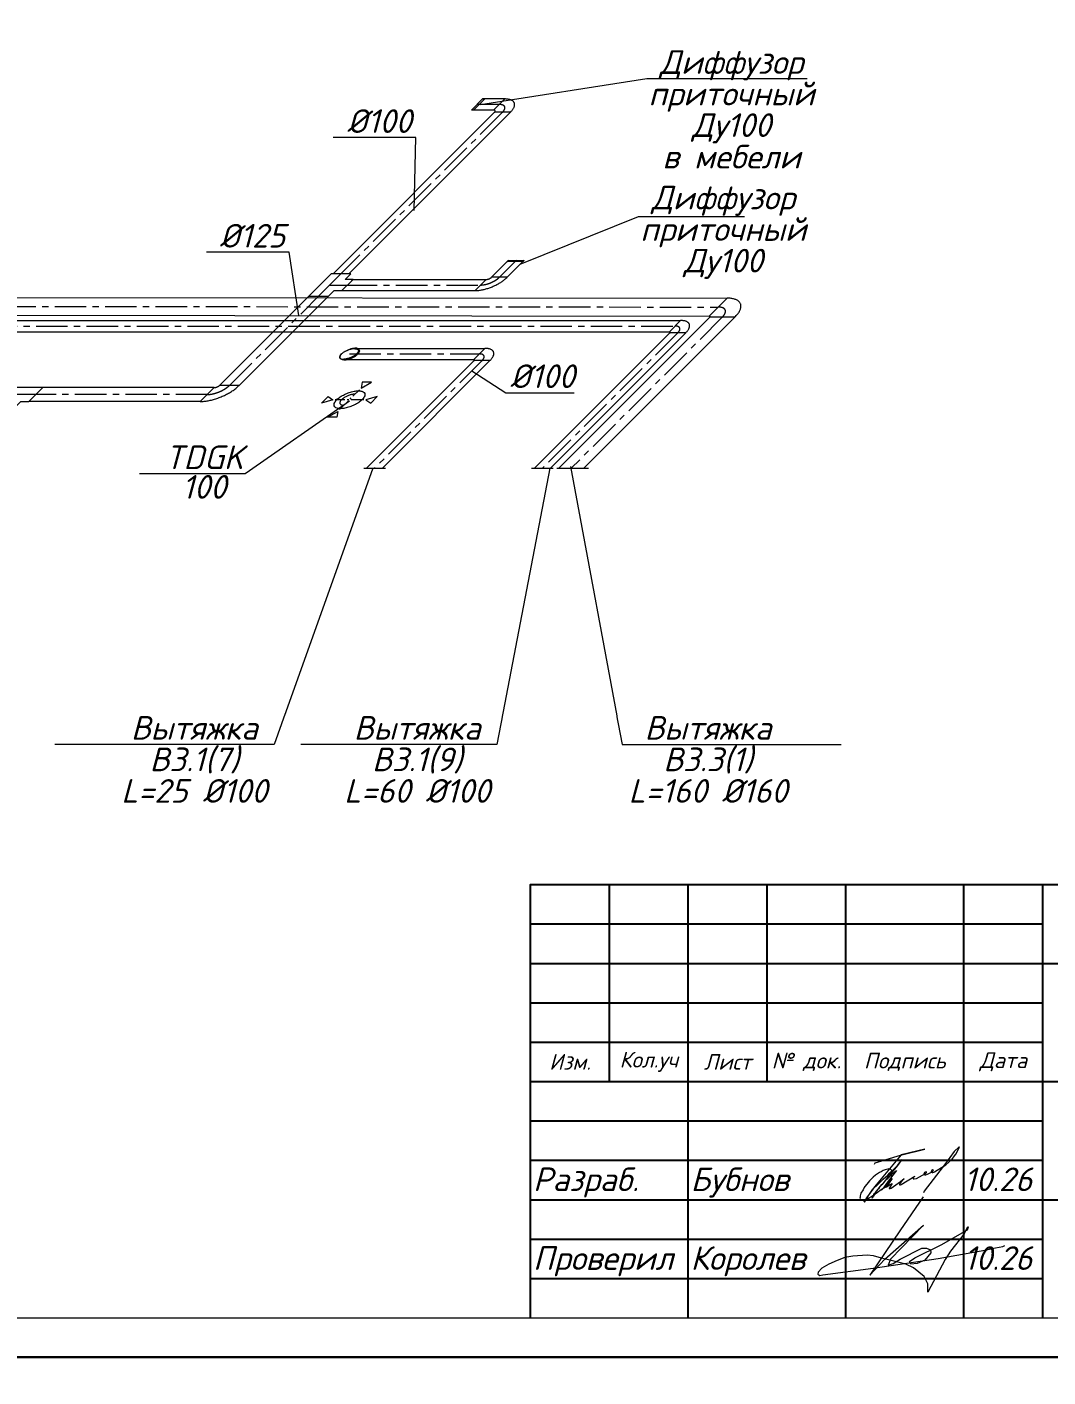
# Model space of a CAD drawing. Header units: millimetres. Extents: x 3082 to 230946, y 1570 to 312844.
# Drawn here: x 47174 to 53653, y 67369 to 75936 of the extents above; entities that cross this region are included whole.
import ezdxf
from ezdxf import colors
from ezdxf.entities.mleader import LeaderData, LeaderLine
from ezdxf.math import Vec2, Vec3

# ---------------------------------------------------------------- set-up
doc = ezdxf.new("R2010")
doc.units = ezdxf.units.MM
doc.linetypes.add('GOST2.303 6', pattern=[12, 8, -1.5, 1, -1.5])
doc.linetypes.add('tvs_centerline', pattern=[320, 200, -40, 40, -40])
for name, color, linetype, lineweight in [('A_B1', 170, 'Continuous', 0), ('A_K1', 14, 'Continuous', 0), ('Ramka', 7, 'Continuous', 0), ('вытяжка', 5, 'Continuous', 30), ('Двери', 7, 'Continuous', 13)]:
    doc.layers.add(name, color=color, linetype=linetype, lineweight=lineweight)
doc.layers.add('FORMAT', color=7, linetype='Continuous')
doc.layers.add('TEXT', color=250, linetype='Continuous')
doc.styles.add('ls_200', font='isocpeui.ttf', dxfattribs={"height": 200})

# ---------------------------------------------------------------- blocks, each defined once
blk = doc.blocks.new('*U449')
for points in [[(-9500, 250), (-9500, 3000), (-250, 3000)], [(-9000, 1750), (-9000, 3000)], [(-8500, 250), (-8500, 3000)], [(-8000, 1750), (-8000, 3000)], [(-7500, 250), (-7500, 3000)], [(-6750, 250), (-6750, 3000)], [(-6250, 250), (-6250, 3000)], [(-9500, 2750), (-6250, 2750)], [(-9500, 2500), (-6250, 2500)], [(-6250, 2500), (-250, 2500)], [(-9500, 2250), (-6250, 2250)], [(-9500, 2000), (-6250, 2000)], [(-9500, 1750), (-6250, 1750)], [(-6250, 1750), (-250, 1750)], [(-9500, 1500), (-6250, 1500)], [(-9500, 1250), (-6250, 1250)], [(-9500, 1000), (-6250, 1000)], [(-6250, 1000), (-250, 1000)], [(-9500, 750), (-6250, 750)], [(-9500, 500), (-6250, 500)]]:
    blk.add_lwpolyline(points)
at = {"layer": 'Ramka', "color": 7}
for points in [[(-20960.5, 0), (0, 0), (0, 14850), (-20960.5, 14850)], [(-19960.5, 250), (-250, 250), (-250, 14600), (-19960.5, 14600)]]:
    blk.add_lwpolyline(points, close=True, dxfattribs=at)
at = {"layer": 'Ramka', "color": 5, "lineweight": 9, "flags": 128}
for points in [[(-7317.9, 1225.9), (-7312.8, 1234.3), (-7153.4, 1283.7), (-6999.3, 1321.2), (-7149.3, 1284.5), (-7317.5, 1082.4), (-7329.4, 1066), (-7344.7, 1043.5), (-7356.3, 1027.9), (-7367.2, 1011.9), (-7370.7, 1004.5), (-7372.3, 1000.7), (-7373.7, 999.9), (-7377.3, 992.3), (-7382.4, 985), (-7367.2, 1011.9), (-7350.5, 1035.7), (-7329.4, 1066), (-7295.6, 1096.1), (-7279, 1112.9), (-7262.1, 1129.9), (-7246.4, 1145.3), (-7233.8, 1156.6), (-7219.6, 1170.3), (-7199.7, 1189.9), (-7172.8, 1217.1), (-7157.2, 1236.2), (-7148.6, 1246.4), (-7145.9, 1249.8), (-7143.3, 1254.9), (-7172.8, 1217.1), (-7201.2, 1180.4), (-7232.5, 1144.9), (-7241.5, 1132), (-7248.1, 1123.8), (-7263.3, 1105.6), (-7269.7, 1097.4), (-7285.1, 1079.8), (-7293.1, 1069.8), (-7298.9, 1061.8), (-7308.4, 1051.2), (-7309, 1046.6), (-7315.9, 1032.9), (-7319.1, 1028), (-7323.6, 1021.3), (-7328.1, 1015.3), (-7331.4, 1012), (-7333.1, 1010.6), (-7326.5, 1024.9), (-7321.8, 1032.3), (-7317.3, 1038.9), (-7311.7, 1046.8), (-7304, 1057.2), (-7271.1, 1095.8), (-7252.8, 1118.4), (-7230.9, 1137.6), (-7213.6, 1154), (-7200.4, 1167.5), (-7193.4, 1173.9), (-7185.4, 1181), (-7179.2, 1186.2), (-7202.2, 1155.8), (-7214.4, 1138.9), (-7230.1, 1117.3), (-7244.9, 1096.5), (-7251.6, 1087.8), (-7257.2, 1081.1), (-7261.3, 1075.7), (-7264.1, 1071.4), (-7267.1, 1066.6), (-7272.9, 1059.9), (-7236.6, 1101.7), (-7227.3, 1110.1), (-7220.4, 1119.5), (-7215.9, 1124.6), (-7206.4, 1134), (-7243.9, 1079.1), (-7223, 1116.4), (-7216.2, 1130.9), (-7207.6, 1148.3), (-7207, 1160.8), (-7206.1, 1167.6), (-7206.7, 1174.4), (-7208.7, 1184.3), (-7210.1, 1187.6), (-7216.4, 1193), (-7219.7, 1194), (-7226.3, 1195.5), (-7233.9, 1194.8), (-7250.5, 1190.2), (-7262.9, 1185), (-7276.3, 1177.9), (-7286.9, 1172.1), (-7311, 1155), (-7326.1, 1142.8), (-7349.5, 1120.6), (-7367.2, 1099.1), (-7378.4, 1083.5), (-7383, 1077.6), (-7390.7, 1063.6), (-7403.6, 1041.2), (-7408.8, 1025.4), (-7409.6, 1016.9), (-7410.2, 1010), (-7407.1, 1001.4), (-7401.9, 997.1), (-7390, 995.6), (-7377.8, 997.4), (-7352.6, 1012.3), (-7337.2, 1021.2), (-7298.8, 1048.5), (-7276.3, 1064.7), (-7258.7, 1076.4), (-7242.6, 1081.5), (-7218.4, 1096.5), (-7205.4, 1102.2), (-7215.7, 1085.6), (-7223.3, 1075.9), (-7224.7, 1073.1), (-7225.3, 1070.6), (-7219.4, 1070.2), (-7211.5, 1072.5), (-7153.8, 1115.5), (-7129, 1134.1), (-7147.3, 1114.6), (-7157.4, 1102.6), (-7158.8, 1098.6), (-7158.5, 1094.8), (-7153.8, 1094.3), (-7148.5, 1096.3), (-7062.5, 1149.5), (-7072, 1138.9), (-7073.1, 1134.4), (-7072.3, 1132.1), (-7071.1, 1131.5), (-7066, 1132.4), (-7051.4, 1135.2), (-7031.5, 1145.9), (-7013.4, 1156.5), (-6998.5, 1164.1), (-6991.5, 1169.1), (-6988.3, 1173.5), (-6987.5, 1174.9), (-6990.5, 1176.8), (-6996.2, 1175.9), (-6999.9, 1172.5), (-7002.2, 1169.1), (-7004, 1164.5), (-7005.1, 1160.8), (-7004.2, 1159.2), (-6998.1, 1157.5), (-6991.3, 1158.6), (-6981.2, 1162.6), (-6961, 1171.7), (-6955.2, 1174.2), (-6949.2, 1179.1), (-6946.6, 1181.4), (-6944.4, 1185.1), (-6943.8, 1188.3), (-6947.2, 1189.4), (-6950.4, 1189.4), (-6952.9, 1187.1), (-6956.1, 1184), (-6957.3, 1179.4), (-6957.1, 1177.2), (-6955.2, 1174.2), (-6951.8, 1173.7), (-6947.8, 1172.1), (-6942.2, 1174.8), (-6936.9, 1177.4), (-6865, 1222.2), (-6845.7, 1238), (-6824.8, 1258.2), (-6809.6, 1278.3), (-6802.4, 1290), (-6778.9, 1333.2), (-6780, 1335.2), (-6812.2, 1306.8), (-6868.1, 1229.6), (-7002.4, 1053.9), (-7007.6, 1043.9)], [(-7008.8, 1018.5), (-7157.4, 803.1), (-7347.9, 520.7), (-7251.3, 622), (-7007.5, 838), (-7215.7, 622), (-7231.4, 585.7), (-7198.8, 594.8), (-7154.7, 623.8), (-7017.6, 691.8), (-6987.8, 692.3), (-6962.5, 682.9), (-6960.7, 662.3), (-6998.2, 615.4), (-7047.9, 594.8), (-7086.3, 591), (-7094.7, 607.9), (-7061, 631.4), (-6894.2, 712.9), (-6726.8, 809.3), (-6720.5, 826), (-6725, 826.8), (-6728.7, 823.2), (-6748.6, 783.5), (-6834.8, 674.5), (-6869.1, 621.4), (-6979, 413.4), (-6980, 466.2), (-7002.1, 512.4), (-7069.6, 567.8), (-7118.6, 590.9), (-7202.7, 611.6), (-7274.1, 630), (-7325.1, 644.1), (-7363.4, 648.2), (-7456, 642.5), (-7506.7, 632.3), (-7553.9, 614.7), (-7607.9, 591.2), (-7651.1, 566.3), (-7674.9, 540.3), (-7676.5, 527), (-7664.4, 519.3), (-7645.6, 522.6), (-7326.8, 565.8), (-6914.1, 626.9), (-6617.4, 679.8), (-6549.5, 695.2), (-6503.5, 702.4), (-6490.8, 709)]]:
    blk.add_lwpolyline(points, dxfattribs=at)
at = {"layer": 'Ramka', "lineweight": 9, "style": 'ls_200'}
for s, p in [('Разраб.', (-9485.2, 1054.6)), ('Бубнов', (-8485.2, 1054.6)), ('10.26', (-6750.2, 1054.6)), ('Проверил', (-9485.2, 554.6)), ('Королев', (-8485.2, 554.6)), ('10.26', (-6750.2, 554.6))]:
    blk.add_text(s, height=150, dxfattribs=at).set_placement(p)
at = {"layer": 'TEXT', "color": 0, "linetype": 'Continuous', "lineweight": 0, "char_height": 100, "attachment_point": 5, "style": 'ls_200'}
for s, insert, width in [('\\pxqc;Изм.', (-9250, 1875), 500), ('\\pxqc;Кол.уч', (-8750, 1875), 500), ('\\pxqc;Лист', (-8250, 1875), 500), ('№ док.', (-7750, 1875), 500), ('\\pxqc;Подпись', (-7125, 1875), 750), ('\\pxqc;Дата', (-6500, 1875), 500)]:
    blk.add_mtext(s, dxfattribs=dict(at, insert=insert, width=width))
blk = doc.blocks.new('*U447')
at = {"layer": 'Ramka', "color": 7}
blk.add_lwpolyline([(-20960.5, 0), (0, 0), (0, 14850), (-20960.5, 14850)], close=True, dxfattribs=at)
blk = doc.blocks.new('_None')

msp = doc.modelspace()

# ---------------------------------------------------------------- linework, layer by layer
at = {"layer": 'A_B1', "linetype": 'ByBlock', "ltscale": 10}
for points in [[(49294.4, 73644.8), (49360.6, 73681.2), (49301.1, 73681.2)], [(49324.4, 73570.6), (49354.9, 73549.6), (49397, 73591.6)]]:
    msp.add_lwpolyline(points, close=True, dxfattribs=at)
msp.add_open_spline([(49255.6, 73896.2), (49252.8, 73896.1), (49247.1, 73895.9), (49238.2, 73894.5), (49228.9, 73892.4), (49219.3, 73889.5), (49209.8, 73885.9), (49200.6, 73881.7), (49191.8, 73877), (49183.7, 73871.9), (49176.5, 73866.6), (49170.3, 73861.1), (49165.4, 73855.6), (49161.7, 73850.2), (49159.5, 73845.1), (49158.7, 73840.2), (49159.6, 73835.7), (49162.2, 73831.9), (49166.2, 73829), (49171.4, 73826.9), (49177.8, 73825.7), (49182.4, 73825.5), (49184.9, 73825.5)], degree=3, knots=[0, 0, 0, 0, 8.268476, 17.286222, 26.89546, 36.912559, 47.137561, 57.362564, 67.379663, 76.9889, 86.006644, 94.275114, 101.674367, 108.139415, 113.687309, 118.45955, 122.768367, 127.077184, 131.849427, 137.397322, 143.862371, 151.261616, 151.261616, 151.261616, 151.261616], dxfattribs=at)
at = {"layer": 'A_K1', "color": 1, "ltscale": 6}
for p, q in [((50206, 75479), (50065.2, 75479)), ((50206, 75479), (50135.3, 75408.3)), ((50141.2, 75394.2), (49116, 74369)), ((50241.2, 75394.2), (49216, 74369)), ((50135.3, 75408.3), (49994.5, 75408.3)), ((50241.2, 75394.2), (50141.2, 75394.2)), ((50121.8, 74347.8), (50229.7, 74455.6)), ((50221.8, 74347.8), (50329.7, 74455.6)), ((49230.6, 74333.6), (50087.7, 74333.6)), ((50017, 74262.9), (50087.7, 74333.6)), ((50221.8, 74347.8), (50121.8, 74347.8)), ((48396.1, 73661.6), (48974.4, 74239.9)), ((48521.1, 73661.6), (49099.4, 74239.9)), ((49159.9, 74262.9), (50017, 74262.9)), ((48361.9, 73647.5), (47273.2, 73647.5)), ((48273.6, 73559.1), (48361.9, 73647.5)), ((48521.1, 73661.6), (48396.1, 73661.6)), ((48273.6, 73559.1), (47184.8, 73559.1))]:
    msp.add_line(p, q, dxfattribs=at)
at = {"layer": 'A_K1', "color": 1, "linetype": 'tvs_centerline', "lineweight": 15}
for p, q in [((50191.2, 75394.2), (49166, 74369)), ((50170.7, 75443.7), (50029.8, 75443.7)), ((50171.8, 74347.8), (50279.7, 74455.6)), ((49166, 74369), (49024.5, 74227.6)), ((49095.2, 74298.3), (49207.7, 74298.3)), ((49195.2, 74298.3), (50052.3, 74298.3)), ((48458.6, 73661.6), (49036.9, 74239.9)), ((47229, 73603.3), (47004, 73603.3)), ((48317.8, 73603.3), (47229, 73603.3))]:
    msp.add_line(p, q, dxfattribs=at)
at = {"layer": 'A_K1', "color": 5, "ltscale": 6}
for p, q in [((44526.1, 74221.8), (51616.9, 74214.8)), ((51616.9, 74214.8), (51503.6, 74101.7)), ((44412.7, 74108.6), (51503.6, 74101.7)), ((43426.9, 74073), (51322.1, 74073)), ((51506.5, 74094.6), (50547.9, 73136)), ((51666.5, 74094.6), (50707.9, 73136)), ((51322.1, 74073), (51251.4, 74002.3)), ((51666.5, 74094.6), (51506.5, 74094.6)), ((43356.2, 74002.3), (51251.4, 74002.3)), ((51254.4, 73995.2), (50395.1, 73136)), ((51354.4, 73995.2), (50495.1, 73136)), ((51354.4, 73995.2), (51254.4, 73995.2)), ((49255, 73896.2), (50079.5, 73896.2)), ((50079.5, 73896.2), (50008.8, 73825.5)), ((49184.3, 73825.5), (50008.8, 73825.5)), ((50011.7, 73818.4), (49329.3, 73136)), ((50111.7, 73818.4), (49429.3, 73136)), ((50111.7, 73818.4), (50011.7, 73818.4))]:
    msp.add_line(p, q, dxfattribs=at)
at = {"layer": 'A_K1', "color": 5, "linetype": 'tvs_centerline', "lineweight": 15}
for p, q in [((44469.4, 74165.2), (51560.3, 74158.2)), ((43391.5, 74037.7), (51286.8, 74037.7)), ((51586.5, 74094.6), (50627.9, 73136)), ((51304.4, 73995.2), (50445.1, 73136)), ((49219.6, 73860.8), (50044.1, 73860.8)), ((50061.7, 73818.4), (49379.3, 73136))]:
    msp.add_line(p, q, dxfattribs=at)
at = {"layer": 'A_K1', "color": 1, "ltscale": 6}
for points in [[(50065.2, 75479), (50078.4, 75479), (50007.7, 75408.3), (49994.5, 75408.3)], [(49103.5, 74369), (48962, 74227.6), (49087, 74227.6), (49122.4, 74262.9), (49172.4, 74262.9), (49243.1, 74333.6), (49193.1, 74333.6), (49228.5, 74369)], [(47273.2, 73647.5), (47048.2, 73647.5), (46959.8, 73559.1), (47009.8, 73559.1), (46974.5, 73523.7), (47099.5, 73523.7), (47134.8, 73559.1), (47184.8, 73559.1)]]:
    msp.add_lwpolyline(points, close=True, dxfattribs=at)
for points, knots in [([(50241.2, 75394.2), (50243.3, 75396.4), (50247.4, 75400.6), (50252.9, 75407.3), (50257.6, 75413.8), (50261.5, 75420.2), (50264.5, 75426.5), (50266.7, 75432.5), (50267.9, 75438.4), (50268.3, 75444), (50267.7, 75449.3), (50266.2, 75454.3), (50263.7, 75458.9), (50260.4, 75463), (50256.2, 75466.7), (50251.2, 75470), (50245.4, 75472.8), (50238.8, 75475.1), (50231.5, 75476.8), (50223.6, 75478.1), (50215, 75478.9), (50209.1, 75479), (50206, 75479)], [0, 0, 0, 0, 9.15725, 17.766876, 25.814041, 33.295995, 40.224924, 46.631514, 52.569036, 58.117183, 63.383855, 68.502136, 73.620418, 78.88709, 84.435237, 90.372759, 96.779349, 103.708278, 111.190231, 119.237397, 127.847022, 137.004273, 137.004273, 137.004273, 137.004273]), ([(50141.2, 75394.2), (50141.5, 75394.6), (50142.2, 75395.3), (50143.1, 75396.4), (50143.9, 75397.5), (50144.6, 75398.5), (50145.1, 75399.6), (50145.4, 75400.6), (50145.6, 75401.6), (50145.7, 75402.5), (50145.6, 75403.4), (50145.3, 75404.2), (50144.9, 75405), (50144.4, 75405.7), (50143.7, 75406.3), (50142.8, 75406.8), (50141.9, 75407.3), (50140.8, 75407.7), (50139.6, 75408), (50138.2, 75408.2), (50136.8, 75408.3), (50135.8, 75408.3), (50135.3, 75408.3)], [0, 0, 0, 0, 1.526204, 2.961141, 4.302335, 5.549327, 6.704148, 7.771912, 8.761499, 9.686189, 10.563967, 11.417014, 12.27006, 13.147838, 14.072529, 15.062115, 16.12988, 17.284701, 18.531693, 19.872886, 21.307823, 22.834028, 22.834028, 22.834028, 22.834028]), ([(50017, 74262.9), (50020.2, 74263), (50026.8, 74263.1), (50036.9, 74263.9), (50047.5, 74265.2), (50058.3, 74267), (50069.4, 74269.3), (50080.8, 74272.1), (50092.2, 74275.4), (50103.8, 74279.1), (50115.3, 74283.2), (50126.7, 74287.7), (50138, 74292.6), (50149, 74297.8), (50159.8, 74303.3), (50170.2, 74309.2), (50180.2, 74315.2), (50189.7, 74321.4), (50198.6, 74327.8), (50207, 74334.3), (50214.7, 74340.9), (50219.5, 74345.5), (50221.8, 74347.8)], [0, 0, 0, 0, 9.6802, 19.850546, 30.4715, 41.49792, 52.87999, 64.564047, 76.493314, 88.608578, 100.848829, 113.151869, 125.454908, 137.695159, 149.810424, 161.739691, 173.423747, 184.805817, 195.832237, 206.453191, 216.623538, 226.303737, 226.303737, 226.303737, 226.303737]), ([(50087.7, 74333.6), (50088.2, 74333.6), (50089.3, 74333.7), (50091, 74333.8), (50092.7, 74334), (50094.6, 74334.3), (50096.4, 74334.7), (50098.3, 74335.2), (50100.2, 74335.7), (50102.1, 74336.3), (50104, 74337), (50106, 74337.8), (50107.8, 74338.6), (50109.7, 74339.4), (50111.5, 74340.4), (50113.2, 74341.3), (50114.9, 74342.3), (50116.4, 74343.4), (50117.9, 74344.4), (50119.3, 74345.5), (50120.6, 74346.6), (50121.4, 74347.4), (50121.8, 74347.8)], [0, 0, 0, 0, 1.613367, 3.308427, 5.078584, 6.916321, 8.813333, 10.760676, 12.748887, 14.768098, 16.80814, 18.858647, 20.909154, 22.949196, 24.968407, 26.956618, 28.903961, 30.800973, 32.63871, 34.408867, 36.103927, 37.717294, 37.717294, 37.717294, 37.717294]), ([(48273.6, 73559.1), (48277.5, 73559.2), (48285.5, 73559.3), (48297.7, 73560.3), (48310.4, 73561.9), (48323.5, 73564.1), (48337, 73566.8), (48350.7, 73570.2), (48364.5, 73574.1), (48378.4, 73578.6), (48392.3, 73583.6), (48406.2, 73589.1), (48419.8, 73595), (48433.1, 73601.3), (48446.1, 73607.9), (48458.7, 73615), (48470.8, 73622.3), (48482.2, 73629.8), (48493.1, 73637.5), (48503.2, 73645.4), (48512.5, 73653.4), (48518.3, 73658.9), (48521.1, 73661.6)], [0, 0, 0, 0, 11.696908, 23.986076, 36.819729, 50.14332, 63.896654, 78.014889, 92.42942, 107.068698, 121.859002, 136.725174, 151.591346, 166.38165, 181.020928, 195.435459, 209.553694, 223.307028, 236.630619, 249.464272, 261.75344, 273.450348, 273.450348, 273.450348, 273.450348]), ([(48361.9, 73647.5), (48362.5, 73647.5), (48363.6, 73647.5), (48365.3, 73647.6), (48367, 73647.9), (48368.8, 73648.2), (48370.7, 73648.6), (48372.6, 73649), (48374.5, 73649.6), (48376.4, 73650.2), (48378.3, 73650.9), (48380.2, 73651.6), (48382.1, 73652.4), (48384, 73653.3), (48385.7, 73654.2), (48387.5, 73655.2), (48389.1, 73656.2), (48390.7, 73657.2), (48392.2, 73658.3), (48393.6, 73659.4), (48394.9, 73660.5), (48395.7, 73661.3), (48396.1, 73661.6)], [0, 0, 0, 0, 1.613367, 3.308427, 5.078584, 6.916321, 8.813333, 10.760676, 12.748887, 14.768098, 16.80814, 18.858647, 20.909154, 22.949196, 24.968407, 26.956618, 28.903961, 30.800973, 32.63871, 34.408867, 36.103927, 37.717294, 37.717294, 37.717294, 37.717294])]:
    msp.add_open_spline(points, degree=3, knots=knots, dxfattribs=at)
at = {"layer": 'A_K1', "color": 1, "linetype": 'tvs_centerline', "lineweight": 15}
for points, knots in [([(50191.2, 75394.2), (50192.4, 75395.5), (50194.8, 75398), (50198, 75401.8), (50200.8, 75405.6), (50203, 75409.4), (50204.8, 75413), (50206.1, 75416.6), (50206.8, 75420), (50207, 75423.2), (50206.6, 75426.3), (50205.7, 75429.2), (50204.3, 75431.9), (50202.4, 75434.3), (50199.9, 75436.5), (50197, 75438.4), (50193.6, 75440), (50189.8, 75441.4), (50185.5, 75442.4), (50180.9, 75443.2), (50175.9, 75443.6), (50172.4, 75443.7), (50170.7, 75443.7)], [0, 0, 0, 0, 5.341727, 10.364009, 15.058188, 19.422661, 23.464536, 27.201713, 30.665267, 33.901686, 36.973911, 39.959575, 42.945239, 46.017464, 49.253883, 52.717437, 56.454614, 60.496489, 64.860962, 69.555142, 74.577423, 79.91915, 79.91915, 79.91915, 79.91915]), ([(50052.3, 74298.3), (50054.2, 74298.3), (50058.1, 74298.4), (50064, 74298.9), (50070.1, 74299.6), (50076.4, 74300.7), (50082.9, 74302), (50089.5, 74303.6), (50096.2, 74305.5), (50102.9, 74307.7), (50109.7, 74310.1), (50116.3, 74312.7), (50122.9, 74315.6), (50129.3, 74318.6), (50135.6, 74321.9), (50141.7, 74325.2), (50147.5, 74328.8), (50153.1, 74332.4), (50158.3, 74336.1), (50163.2, 74339.9), (50167.7, 74343.8), (50170.5, 74346.5), (50171.8, 74347.8)], [0, 0, 0, 0, 5.646783, 11.579487, 17.775042, 24.20712, 30.846661, 37.662361, 44.6211, 51.688338, 58.828485, 66.005258, 73.182031, 80.322177, 87.389415, 94.348154, 101.163854, 107.803395, 114.235474, 120.431029, 126.363732, 132.010516, 132.010516, 132.010516, 132.010516]), ([(48317.8, 73603.3), (48320, 73603.3), (48324.5, 73603.4), (48331.5, 73604), (48338.7, 73604.9), (48346.2, 73606.1), (48353.8, 73607.7), (48361.6, 73609.6), (48369.5, 73611.9), (48377.4, 73614.4), (48385.3, 73617.2), (48393.2, 73620.3), (48400.9, 73623.7), (48408.5, 73627.3), (48415.9, 73631.1), (48423.1, 73635.1), (48430, 73639.2), (48436.5, 73643.5), (48442.6, 73647.9), (48448.4, 73652.4), (48453.7, 73656.9), (48457, 73660.1), (48458.6, 73661.6)], [0, 0, 0, 0, 6.655137, 13.647252, 20.949156, 28.52982, 36.354993, 44.387782, 52.589154, 60.918398, 69.333571, 77.79191, 86.25025, 94.665423, 102.994667, 111.196038, 119.228827, 127.054001, 134.634665, 141.936569, 148.928684, 155.583821, 155.583821, 155.583821, 155.583821])]:
    msp.add_open_spline(points, degree=3, knots=knots, dxfattribs=at)
at = {"layer": 'A_K1', "color": 5, "ltscale": 6}
for points, knots in [([(51666.5, 74094.6), (51669.5, 74097.7), (51675.3, 74103.7), (51683.1, 74113.1), (51689.8, 74122.3), (51695.3, 74131.4), (51699.6, 74140.3), (51702.6, 74148.9), (51704.4, 74157.2), (51704.9, 74165.1), (51704.1, 74172.6), (51701.9, 74179.6), (51698.5, 74186.1), (51693.8, 74192), (51687.9, 74197.3), (51680.8, 74201.9), (51672.6, 74205.9), (51663.3, 74209.1), (51653, 74211.7), (51641.8, 74213.5), (51629.6, 74214.6), (51621.3, 74214.7), (51616.9, 74214.8)], [0, 0, 0, 0, 12.96167, 25.148929, 36.540796, 47.13334, 56.943709, 66.015143, 74.422739, 82.278872, 89.735737, 96.981147, 104.224671, 111.676083, 119.523729, 127.920497, 136.979454, 146.776314, 157.354828, 168.732558, 180.905908, 193.854169, 193.854169, 193.854169, 193.854169]), ([(51354.4, 73995.2), (51356.3, 73997.3), (51360.1, 74001.2), (51365.1, 74007.2), (51369.5, 74013.2), (51373, 74019.1), (51375.8, 74024.8), (51377.8, 74030.4), (51378.9, 74035.7), (51379.2, 74040.9), (51378.7, 74045.7), (51377.3, 74050.3), (51375, 74054.5), (51372, 74058.3), (51368.1, 74061.7), (51363.5, 74064.7), (51358.2, 74067.3), (51352.2, 74069.4), (51345.5, 74071), (51338.2, 74072.2), (51330.4, 74072.9), (51324.9, 74073), (51322.1, 74073)], [0, 0, 0, 0, 8.394146, 16.286303, 23.662871, 30.521328, 36.872846, 42.745554, 48.188282, 53.274084, 58.101866, 62.793624, 67.485382, 72.313164, 77.398966, 82.841694, 88.714402, 95.06592, 101.924377, 109.300946, 117.193103, 125.587248, 125.587248, 125.587248, 125.587248]), ([(51506.5, 74094.6), (51506.7, 74094.8), (51507, 74095.1), (51507.5, 74095.7), (51507.9, 74096.2), (51508.2, 74096.8), (51508.4, 74097.3), (51508.6, 74097.8), (51508.7, 74098.3), (51508.7, 74098.7), (51508.7, 74099.2), (51508.6, 74099.6), (51508.4, 74100), (51508.1, 74100.3), (51507.7, 74100.6), (51507.3, 74100.9), (51506.8, 74101.1), (51506.3, 74101.3), (51505.7, 74101.5), (51505, 74101.6), (51504.3, 74101.7), (51503.8, 74101.7), (51503.6, 74101.7)], [0, 0, 0, 0, 0.762447, 1.479343, 2.149452, 2.772543, 3.349623, 3.883236, 4.3778, 4.839925, 5.278563, 5.704763, 6.130852, 6.56917, 7.030796, 7.524723, 8.057602, 8.633887, 9.256152, 9.92543, 10.641509, 11.403166, 11.403166, 11.403166, 11.403166]), ([(51254.4, 73995.2), (51254.5, 73995.4), (51254.9, 73995.8), (51255.3, 73996.3), (51255.7, 73996.9), (51256.1, 73997.4), (51256.3, 73997.9), (51256.5, 73998.4), (51256.6, 73998.9), (51256.6, 73999.4), (51256.6, 73999.8), (51256.4, 74000.2), (51256.2, 74000.6), (51256, 74001), (51255.6, 74001.3), (51255.2, 74001.6), (51254.7, 74001.8), (51254.2, 74002), (51253.6, 74002.1), (51252.9, 74002.2), (51252.2, 74002.3), (51251.7, 74002.3), (51251.4, 74002.3)], [0, 0, 0, 0, 0.7631, 1.480568, 2.151164, 2.77466, 3.35207, 3.885952, 4.380745, 4.84309, 5.281979, 5.708502, 6.135024, 6.573913, 7.036258, 7.531051, 8.064933, 8.642343, 9.265839, 9.936435, 10.653903, 11.417003, 11.417003, 11.417003, 11.417003]), ([(49278.1, 73871.7), (49279.5, 73875), (49282.2, 73880.9), (49278, 73890.8), (49267.6, 73895.4), (49253.8, 73896.7), (49236.9, 73894.7), (49218.4, 73889.7), (49200, 73882.1), (49183.4, 73872.6), (49170, 73862), (49161.2, 73851.4), (49157.1, 73840.7), (49161.2, 73830.9), (49171.6, 73826.2), (49185.4, 73824.9), (49202.3, 73826.9), (49220.8, 73831.9), (49239.2, 73839.5), (49255.8, 73849.1), (49269.4, 73859.4), (49275.4, 73868), (49278.1, 73871.7)], [0, 0, 0, 0, 10.233471, 18.699645, 28.933122, 42.762247, 60.03043, 79.644476, 100.083624, 119.69767, 136.965853, 150.794978, 161.028453, 169.494625, 179.7281, 193.557225, 210.825408, 230.439454, 250.878602, 270.492648, 287.760831, 301.589947, 301.589947, 301.589947, 301.589947]), ([(50111.7, 73818.4), (50113.6, 73820.4), (50117.4, 73824.3), (50122.5, 73830.4), (50126.8, 73836.3), (50130.3, 73842.2), (50133.1, 73848), (50135.1, 73853.5), (50136.2, 73858.9), (50136.5, 73864), (50136, 73868.9), (50134.6, 73873.4), (50132.4, 73877.7), (50129.3, 73881.5), (50125.5, 73884.9), (50120.9, 73887.9), (50115.5, 73890.4), (50109.5, 73892.5), (50102.8, 73894.1), (50095.6, 73895.3), (50087.7, 73896), (50082.3, 73896.1), (50079.5, 73896.2)], [0, 0, 0, 0, 8.394146, 16.286303, 23.662871, 30.521328, 36.872846, 42.745554, 48.188282, 53.274084, 58.101866, 62.793624, 67.485382, 72.313164, 77.398966, 82.841694, 88.714402, 95.06592, 101.924377, 109.300946, 117.193103, 125.587248, 125.587248, 125.587248, 125.587248]), ([(50011.7, 73818.4), (50011.9, 73818.6), (50012.2, 73818.9), (50012.7, 73819.5), (50013.1, 73820), (50013.4, 73820.6), (50013.6, 73821.1), (50013.8, 73821.6), (50013.9, 73822.1), (50013.9, 73822.5), (50013.9, 73823), (50013.8, 73823.4), (50013.6, 73823.8), (50013.3, 73824.1), (50012.9, 73824.4), (50012.5, 73824.7), (50012, 73824.9), (50011.5, 73825.1), (50010.9, 73825.3), (50010.2, 73825.4), (50009.5, 73825.4), (50009, 73825.5), (50008.8, 73825.5)], [0, 0, 0, 0, 0.7631, 1.480568, 2.151164, 2.77466, 3.35207, 3.885952, 4.380745, 4.84309, 5.281979, 5.708502, 6.135024, 6.573913, 7.036258, 7.531051, 8.064933, 8.642343, 9.265839, 9.936435, 10.653903, 11.417003, 11.417003, 11.417003, 11.417003])]:
    msp.add_open_spline(points, degree=3, knots=knots, dxfattribs=at)
at = {"layer": 'A_K1', "color": 5, "linetype": 'tvs_centerline', "lineweight": 15}
for points, knots in [([(51586.5, 74094.6), (51588.1, 74096.2), (51591.2, 74099.4), (51595.3, 74104.4), (51598.8, 74109.3), (51601.8, 74114.1), (51604, 74118.8), (51605.6, 74123.3), (51606.6, 74127.7), (51606.8, 74131.9), (51606.4, 74135.9), (51605.3, 74139.6), (51603.4, 74143.1), (51600.9, 74146.2), (51597.8, 74149), (51594, 74151.4), (51589.7, 74153.5), (51584.8, 74155.2), (51579.3, 74156.6), (51573.4, 74157.5), (51567, 74158.1), (51562.5, 74158.2), (51560.3, 74158.2)], [0, 0, 0, 0, 6.862058, 13.314136, 19.345124, 24.952941, 30.146666, 34.949189, 39.400269, 43.559399, 47.50715, 51.342955, 55.177762, 59.122626, 63.277263, 67.72261, 72.518528, 77.705101, 83.30549, 89.328994, 95.773708, 102.628667, 102.628667, 102.628667, 102.628667]), ([(51304.4, 73995.2), (51305.4, 73996.3), (51307.5, 73998.5), (51310.2, 74001.8), (51312.6, 74005), (51314.5, 74008.2), (51316.1, 74011.4), (51317.1, 74014.4), (51317.7, 74017.3), (51317.9, 74020.1), (51317.6, 74022.8), (51316.9, 74025.3), (51315.6, 74027.6), (51314, 74029.7), (51311.9, 74031.5), (51309.4, 74033.1), (51306.5, 74034.5), (51303.2, 74035.7), (51299.5, 74036.6), (51295.6, 74037.2), (51291.3, 74037.6), (51288.3, 74037.6), (51286.8, 74037.7)], [0, 0, 0, 0, 4.578623, 8.883435, 12.907017, 16.647994, 20.112458, 23.315753, 26.284514, 29.058587, 31.691922, 34.251063, 36.810203, 39.443539, 42.217612, 45.186373, 48.389667, 51.854132, 55.595108, 59.61869, 63.923503, 68.502126, 68.502126, 68.502126, 68.502126]), ([(50061.7, 73818.4), (50062.7, 73819.5), (50064.8, 73821.6), (50067.6, 73824.9), (50069.9, 73828.2), (50071.9, 73831.4), (50073.4, 73834.5), (50074.4, 73837.6), (50075.1, 73840.5), (50075.2, 73843.3), (50074.9, 73845.9), (50074.2, 73848.4), (50073, 73850.7), (50071.3, 73852.8), (50069.2, 73854.7), (50066.7, 73856.3), (50063.8, 73857.7), (50060.5, 73858.8), (50056.9, 73859.7), (50052.9, 73860.3), (50048.6, 73860.7), (50045.6, 73860.8), (50044.1, 73860.8)], [0, 0, 0, 0, 4.578623, 8.883435, 12.907017, 16.647994, 20.112458, 23.315753, 26.284514, 29.058587, 31.691922, 34.251063, 36.810203, 39.443539, 42.217612, 45.186373, 48.389667, 51.854132, 55.595108, 59.61869, 63.923503, 68.502126, 68.502126, 68.502126, 68.502126])]:
    msp.add_open_spline(points, degree=3, knots=knots, dxfattribs=at)
at = {"layer": 'FORMAT'}
for points in [[(38909.6, 67493.7), (59870.1, 67493.7), (59870.1, 82343.7), (38909.6, 82343.7)], [(38909.6, 52643.7), (59870.1, 52643.7), (59870.1, 67493.7), (38909.6, 67493.7)]]:
    msp.add_lwpolyline(points, close=True, dxfattribs=at)
at = {"layer": 'вытяжка'}
msp.add_open_spline([(49184.2, 73825.4), (49187, 73825.5), (49192.7, 73825.7), (49201.6, 73827.1), (49210.9, 73829.2), (49220.4, 73832.1), (49230, 73835.7), (49239.2, 73839.9), (49248, 73844.6), (49256.1, 73849.6), (49263.3, 73855), (49269.4, 73860.5), (49274.4, 73866), (49278, 73871.3), (49280.3, 73876.5), (49281.1, 73881.4), (49280.2, 73885.9), (49277.6, 73889.7), (49273.6, 73892.6), (49268.4, 73894.7), (49262, 73895.9), (49257.4, 73896.1), (49254.9, 73896.1)], degree=3, knots=[0, 0, 0, 0, 8.268476, 17.286222, 26.89546, 36.912559, 47.137561, 57.362564, 67.379663, 76.9889, 86.006644, 94.275114, 101.674367, 108.139415, 113.687309, 118.45955, 122.768367, 127.077184, 131.849427, 137.397322, 143.862371, 151.261616, 151.261616, 151.261616, 151.261616], dxfattribs=at)

# ---------------------------------------------------------------- block references
at = {"layer": 'FORMAT'}
for name, p in [('*U449', (59870.1, 67493.7)), ('*U447', (59870.1, 52643.7))]:
    msp.add_blockref(name, p, dxfattribs=at)

# ---------------------------------------------------------------- next in the draw order: leaders
at = {"layer": 'Двери'}
ml = msp.add_multileader_mtext('Standard', dxfattribs=at)
ml.set_content('Диффузор приточный Ду100\\Pв мебели', color=256, style='ls_200')
ml.set_leader_properties(color=256, linetype='ByLayer', lineweight=-1)
ml.set_arrow_properties(name='NONE')
ml.build(insert=Vec2(0, 0))
ml.multileader.update_dxf_attribs({"text_left_attachment_type": 6, "text_right_attachment_type": 6})
ctx = ml.context
ctx.base_point, ctx.char_height, ctx.landing_gap_size, ctx.plane_origin = Vec3(51115.5, 75608.1), 150, 20, Vec3(49086, 73931.9)
ctx.left_attachment, ctx.right_attachment, ctx.text_align_type = 6, 6, 1
notes = []
notes.append((ctx, [(0, (1, 1, 0), (51107.5, 75608.1), (1, 0), 8, [(0, [(50052.6, 75443.7)], 0, [])])]))
ctx.mtext.insert, ctx.mtext.width, ctx.mtext.alignment, ctx.mtext.line_spacing_factor, ctx.mtext.flow_direction = Vec3(51644.4, 75788.1), 980.424, 2, 0.8, 5
ctx.mtext.has_bg_fill, ctx.mtext.bg_color, ctx.mtext.bg_scale_factor, ctx.mtext.bg_transparency, ctx.mtext.use_window_bg_color = 1, -1073741824, 1, 0, 1
ml = msp.add_multileader_mtext('Standard', dxfattribs=at)
ml.set_content('%%C100', color=256, style='ls_200')
ml.set_leader_properties(color=256, linetype='ByLayer', lineweight=-1)
ml.set_arrow_properties(name='NONE')
ml.build(insert=Vec2(0, 0))
ml.multileader.update_dxf_attribs({"text_left_attachment_type": 6, "text_right_attachment_type": 6})
ctx = ml.context
ctx.base_point, ctx.char_height, ctx.landing_gap_size, ctx.plane_origin = Vec3(49186, 75233.5), 150, 20, Vec3(48399.3, 73410.6)
ctx.left_attachment, ctx.right_attachment, ctx.text_align_type = 6, 6, 1
notes.append((ctx, [(1, (1, 1, 0), (49641.5, 75233.5), (-1, 0), 8, [(0, [(49631.5, 74772)], 0, [])])]))
ctx.mtext.insert, ctx.mtext.width, ctx.mtext.alignment, ctx.mtext.line_spacing_factor, ctx.mtext.flow_direction = Vec3(49409.8, 75413.5), 636.611, 2, 0.8, 5
ctx.mtext.has_bg_fill, ctx.mtext.bg_color, ctx.mtext.bg_scale_factor, ctx.mtext.bg_transparency, ctx.mtext.use_window_bg_color = 1, -1073741824, 1, 0, 1
ml = msp.add_multileader_mtext('Standard', dxfattribs=at)
ml.set_content('Диффузор приточный Ду100', color=256, style='ls_200')
ml.set_leader_properties(color=256, linetype='ByLayer', lineweight=-1)
ml.set_arrow_properties(name='NONE')
ml.build(insert=Vec2(0, 0))
ml.multileader.update_dxf_attribs({"text_left_attachment_type": 6, "text_right_attachment_type": 6})
ctx = ml.context
ctx.base_point, ctx.char_height, ctx.landing_gap_size, ctx.plane_origin = Vec3(51063.5, 74733.2), 150, 20, Vec3(49034, 73057)
ctx.left_attachment, ctx.right_attachment, ctx.text_align_type = 6, 6, 1
notes.append((ctx, [(0, (1, 1, 0), (51055.5, 74733.2), (1, 0), 8, [(0, [(50304, 74430)], 0, [])])]))
ctx.mtext.insert, ctx.mtext.width, ctx.mtext.alignment, ctx.mtext.line_spacing_factor, ctx.mtext.flow_direction = Vec3(51592.4, 74928.2), 636.611, 2, 0.8, 5
ctx.mtext.has_bg_fill, ctx.mtext.bg_color, ctx.mtext.bg_scale_factor, ctx.mtext.bg_transparency, ctx.mtext.use_window_bg_color = 1, -1073741824, 1, 0, 1
ml = msp.add_multileader_mtext('Standard', dxfattribs=at)
ml.set_content('%%C125', color=256, style='ls_200')
ml.set_leader_properties(color=256, linetype='ByLayer', lineweight=-1)
ml.set_arrow_properties(name='NONE')
ml.build(insert=Vec2(0, 0))
ml.multileader.update_dxf_attribs({"text_left_attachment_type": 6, "text_right_attachment_type": 6})
ctx = ml.context
ctx.base_point, ctx.char_height, ctx.landing_gap_size, ctx.plane_origin = Vec3(48378.3, 74506), 150, 20, Vec3(46806.7, 72969.5)
ctx.left_attachment, ctx.right_attachment, ctx.text_align_type = 6, 6, 1
notes.append((ctx, [(1, (1, 1, 0), (48838.1, 74506), (-1, 0), 8, [(0, [(48898.9, 74104.2)], 0, [])])]))
ctx.mtext.insert, ctx.mtext.width, ctx.mtext.alignment, ctx.mtext.line_spacing_factor, ctx.mtext.flow_direction = Vec3(48604.2, 74686), 636.611, 2, 0.8, 5
ctx.mtext.has_bg_fill, ctx.mtext.bg_color, ctx.mtext.bg_scale_factor, ctx.mtext.bg_transparency, ctx.mtext.use_window_bg_color = 1, -1073741824, 1, 0, 1
ml = msp.add_multileader_mtext('Standard', dxfattribs=at)
ml.set_content('%%C100', color=256, style='ls_200')
ml.set_leader_properties(color=256, linetype='ByLayer', lineweight=-1)
ml.set_arrow_properties(name='NONE')
ml.build(insert=Vec2(0, 0))
ml.multileader.update_dxf_attribs({"text_left_attachment_type": 6, "text_right_attachment_type": 6})
ctx = ml.context
ctx.base_point, ctx.char_height, ctx.landing_gap_size, ctx.plane_origin = Vec3(50221.2, 73614.6), 150, 20, Vec3(47696.5, 72078)
ctx.left_attachment, ctx.right_attachment, ctx.text_align_type = 6, 6, 1
notes.append((ctx, [(0, (1, 1, 0), (50213.2, 73614.6), (1, 0), 8, [(0, [(49996.9, 73753.6)], 0, [])])]))
ctx.mtext.insert, ctx.mtext.width, ctx.mtext.alignment, ctx.mtext.line_spacing_factor, ctx.mtext.flow_direction = Vec3(50445, 73794.6), 400, 2, 0.8, 5
ctx.mtext.has_bg_fill, ctx.mtext.bg_color, ctx.mtext.bg_scale_factor, ctx.mtext.bg_transparency, ctx.mtext.use_window_bg_color = 1, -1073741824, 1, 0, 1
ml = msp.add_multileader_mtext('Standard', dxfattribs=at)
ml.set_content('Вытяжка В3.1(9)\\PL=60 %%C100', color=256, style='ls_200')
ml.set_leader_properties(color=256, linetype='ByLayer', lineweight=-1)
ml.set_arrow_properties(name='NONE')
ml.build(insert=Vec2(0, 0))
ml.multileader.update_dxf_attribs({"text_left_attachment_type": 6, "text_right_attachment_type": 6})
ctx = ml.context
ctx.base_point, ctx.char_height, ctx.landing_gap_size, ctx.plane_origin = Vec3(49151.4, 71383.1), 150, 20, Vec3(46480.9, 70791.5)
ctx.left_attachment, ctx.right_attachment, ctx.text_align_type = 6, 6, 1
notes.append((ctx, [(1, (1, 1, 0), (50156.1, 71383.1), (-1, 0), 8, [(0, [(50491.2, 73136)], 0, [])])]))
ctx.mtext.insert, ctx.mtext.width, ctx.mtext.alignment, ctx.mtext.line_spacing_factor, ctx.mtext.flow_direction = Vec3(49649.8, 71563.1), 1349.505, 2, 0.8, 5
ctx.mtext.has_bg_fill, ctx.mtext.bg_color, ctx.mtext.bg_scale_factor, ctx.mtext.bg_transparency, ctx.mtext.use_window_bg_color = 1, -1073741824, 1, 0, 1
ml = msp.add_multileader_mtext('Standard', dxfattribs=at)
ml.set_content('Вытяжка В3.3(1)\\PL=160 %%C160', color=256, style='ls_200')
ml.set_leader_properties(color=256, linetype='ByLayer', lineweight=-1)
ml.set_arrow_properties(name='NONE')
ml.build(insert=Vec2(0, 0))
ml.multileader.update_dxf_attribs({"text_left_attachment_type": 6, "text_right_attachment_type": 6})
ctx = ml.context
ctx.base_point, ctx.char_height, ctx.landing_gap_size, ctx.plane_origin = Vec3(50958.4, 71383.1), 150, 20, Vec3(48338.8, 70791.5)
ctx.left_attachment, ctx.right_attachment, ctx.text_align_type = 6, 6, 1
notes.append((ctx, [(0, (1, 1, 0), (50950.4, 71383.1), (1, 0), 8, [(0, [(50622.3, 73146.6)], 0, [])])]))
ctx.mtext.insert, ctx.mtext.width, ctx.mtext.alignment, ctx.mtext.line_spacing_factor, ctx.mtext.flow_direction = Vec3(51495.6, 71563.1), 1349.505, 2, 0.8, 5
ctx.mtext.has_bg_fill, ctx.mtext.bg_color, ctx.mtext.bg_scale_factor, ctx.mtext.bg_transparency, ctx.mtext.use_window_bg_color = 1, -1073741824, 1, 0, 1
for ctx, leaders in notes:
    for number, flags, end, landing, length, lines in leaders:
        leader = LeaderData()
        leader.index, (leader.has_last_leader_line, leader.has_dogleg_vector, leader.attachment_direction) = number, flags
        leader.last_leader_point, leader.dogleg_vector, leader.dogleg_length = Vec3(end), Vec3(landing), length
        for number, points, colour, breaks in lines:
            line = LeaderLine()
            line.index, line.vertices, line.color, line.breaks = number, Vec3.list(points), colors.encode_raw_color(colour), breaks
            leader.lines.append(line)
        ctx.leaders.append(leader)

# ---------------------------------------------------------------- next in the draw order: linework, layer by layer
at = {"layer": 'A_K1', "color": 1, "ltscale": 6}
msp.add_lwpolyline([(50228.8, 74454.8), (50328.8, 74454.8), (50321.6, 74447.5), (50221.6, 74447.5)], close=True, dxfattribs=at)
at = {"layer": 'A_K1', "color": 5, "ltscale": 6}
for points in [[(50376.2, 73136), (50514, 73136)], [(50536, 73136), (50737, 73136)]]:
    msp.add_lwpolyline(points, dxfattribs=at)

# ---------------------------------------------------------------- next in the draw order: leaders
at = {"layer": 'Двери'}
ml = msp.add_multileader_mtext('Standard', dxfattribs=at)
ml.set_content('Вытяжка В3.1(7)\\PL=25 %%C100', color=256, style='ls_200')
ml.set_leader_properties(color=256, linetype='ByLayer', lineweight=-1)
ml.set_arrow_properties(name='NONE')
ml.build(insert=Vec2(0, 0))
ml.multileader.update_dxf_attribs({"text_left_attachment_type": 6, "text_right_attachment_type": 6})
ctx = ml.context
ctx.base_point, ctx.char_height, ctx.landing_gap_size, ctx.plane_origin = Vec3(47737.2, 71383.1), 150, 20, Vec3(45358.8, 70791.5)
ctx.left_attachment, ctx.right_attachment, ctx.text_align_type = 6, 6, 1
notes = []
notes.append((ctx, [(1, (1, 1, 0), (48741.9, 71383.1), (-1, 0), 8, [(0, [(49369.1, 73136)], 0, [])])]))
ctx.mtext.insert, ctx.mtext.width, ctx.mtext.alignment, ctx.mtext.line_spacing_factor, ctx.mtext.flow_direction = Vec3(48235.5, 71563.1), 1349.505, 2, 0.8, 5
ctx.mtext.has_bg_fill, ctx.mtext.bg_color, ctx.mtext.bg_scale_factor, ctx.mtext.bg_transparency, ctx.mtext.use_window_bg_color = 1, -1073741824, 1, 0, 1
for ctx, leaders in notes:
    for number, flags, end, landing, length, lines in leaders:
        leader = LeaderData()
        leader.index, (leader.has_last_leader_line, leader.has_dogleg_vector, leader.attachment_direction) = number, flags
        leader.last_leader_point, leader.dogleg_vector, leader.dogleg_length = Vec3(end), Vec3(landing), length
        for number, points, colour, breaks in lines:
            line = LeaderLine()
            line.index, line.vertices, line.color, line.breaks = number, Vec3.list(points), colors.encode_raw_color(colour), breaks
            leader.lines.append(line)
        ctx.leaders.append(leader)

# ---------------------------------------------------------------- next in the draw order: linework, layer by layer
at = {"layer": 'A_K1', "color": 5, "ltscale": 6}
msp.add_lwpolyline([(49310.4, 73136), (49448.2, 73136)], dxfattribs=at)

# ---------------------------------------------------------------- next in the draw order: leaders
at = {"layer": 'Двери'}
ml = msp.add_multileader_mtext('Standard', dxfattribs=at)
ml.set_content('\\pxsm0.75,qc;TDGK 100', color=256, style='ls_200')
ml.set_leader_properties(color=256, linetype='ByLayer', lineweight=-1)
ml.set_arrow_properties(name='NONE')
ml.build(insert=Vec2(0, 0))
ml.multileader.update_dxf_attribs({"text_left_attachment_type": 6, "text_right_attachment_type": 6})
ctx = ml.context
ctx.base_point, ctx.char_height, ctx.landing_gap_size, ctx.plane_origin = Vec3(48045.3, 73100.1), 150, 20, Vec3(45811.4, 71424)
ctx.left_attachment, ctx.right_attachment, ctx.text_align_type = 6, 6, 1
notes = []
notes.append((ctx, [(1, (1, 1, 0), (48558.7, 73100.1), (-1, 0), 8, [(0, [(49219.6, 73562)], 0, [])])]))
ctx.mtext.insert, ctx.mtext.width, ctx.mtext.alignment, ctx.mtext.line_spacing_factor, ctx.mtext.flow_direction = Vec3(48298, 73280.1), 636.611, 2, 0.8, 5
ctx.mtext.has_bg_fill, ctx.mtext.bg_color, ctx.mtext.bg_scale_factor, ctx.mtext.bg_transparency, ctx.mtext.use_window_bg_color = 1, -1073741824, 1, 0, 1
for ctx, leaders in notes:
    for number, flags, end, landing, length, lines in leaders:
        leader = LeaderData()
        leader.index, (leader.has_last_leader_line, leader.has_dogleg_vector, leader.attachment_direction) = number, flags
        leader.last_leader_point, leader.dogleg_vector, leader.dogleg_length = Vec3(end), Vec3(landing), length
        for number, points, colour, breaks in lines:
            line = LeaderLine()
            line.index, line.vertices, line.color, line.breaks = number, Vec3.list(points), colors.encode_raw_color(colour), breaks
            leader.lines.append(line)
        ctx.leaders.append(leader)

# ---------------------------------------------------------------- next in the draw order: linework, layer by layer
at = {"layer": 'A_B1', "linetype": 'ByBlock', "ltscale": 10}
for points in [[(49115.4, 73570.6), (49042.8, 73549.6), (49084.9, 73591.7)], [(49146.1, 73496.5), (49139.4, 73460), (49079.9, 73460)]]:
    msp.add_lwpolyline(points, close=True, dxfattribs=at)
at = {"layer": 'A_B1', "linetype": 'GOST2.303 6', "lineweight": 15, "ltscale": 10}
for points in [[(49157.3, 73507.7), (49283.2, 73633.6)], [(49310.6, 73570.6), (49128.6, 73570.6)]]:
    msp.add_lwpolyline(points, dxfattribs=at)
at = {"layer": 'A_B1', "linetype": 'ByBlock', "ltscale": 10}
for points, knots in [([(49313.8, 73588.1), (49316.1, 73593.3), (49320.4, 73602.8), (49313.7, 73618.6), (49297, 73626), (49275, 73628), (49247.9, 73624.9), (49218.3, 73616.9), (49188.8, 73604.7), (49162.3, 73589.4), (49140.9, 73572.5), (49126.8, 73555.6), (49120.2, 73538.4), (49126.7, 73522.7), (49143.5, 73515.2), (49165.5, 73513.2), (49192.5, 73516.3), (49222.1, 73524.4), (49251.6, 73536.5), (49278.1, 73551.9), (49299.9, 73568.4), (49309.5, 73582), (49313.8, 73588.1)], [0, 0, 0, 0, 16.373557, 29.919434, 46.292996, 68.419597, 96.048689, 127.431163, 160.133799, 191.516273, 219.145366, 241.271966, 257.645527, 271.191402, 287.564963, 309.691563, 337.320655, 368.703129, 401.405766, 432.78824, 460.417332, 482.543923, 482.543923, 482.543923, 482.543923]), ([(49255.6, 73606), (49252.8, 73605.9), (49247.1, 73605.7), (49238.2, 73604.3), (49228.9, 73602.2), (49219.3, 73599.3), (49209.8, 73595.7), (49200.6, 73591.5), (49191.8, 73586.8), (49183.7, 73581.8), (49176.5, 73576.4), (49170.3, 73570.9), (49165.4, 73565.4), (49161.7, 73560.1), (49159.5, 73554.9), (49158.7, 73550), (49159.6, 73545.5), (49162.2, 73541.7), (49166.2, 73538.8), (49171.4, 73536.7), (49177.8, 73535.5), (49182.4, 73535.3), (49184.9, 73535.3)], [0, 0, 0, 0, 8.268476, 17.286222, 26.89546, 36.912559, 47.137561, 57.362564, 67.379663, 76.9889, 86.006644, 94.275114, 101.674367, 108.139415, 113.687309, 118.45955, 122.768367, 127.077184, 131.849427, 137.397322, 143.862371, 151.261616, 151.261616, 151.261616, 151.261616])]:
    msp.add_open_spline(points, degree=3, knots=knots, dxfattribs=at)

doc.saveas('drawing.dxf')
